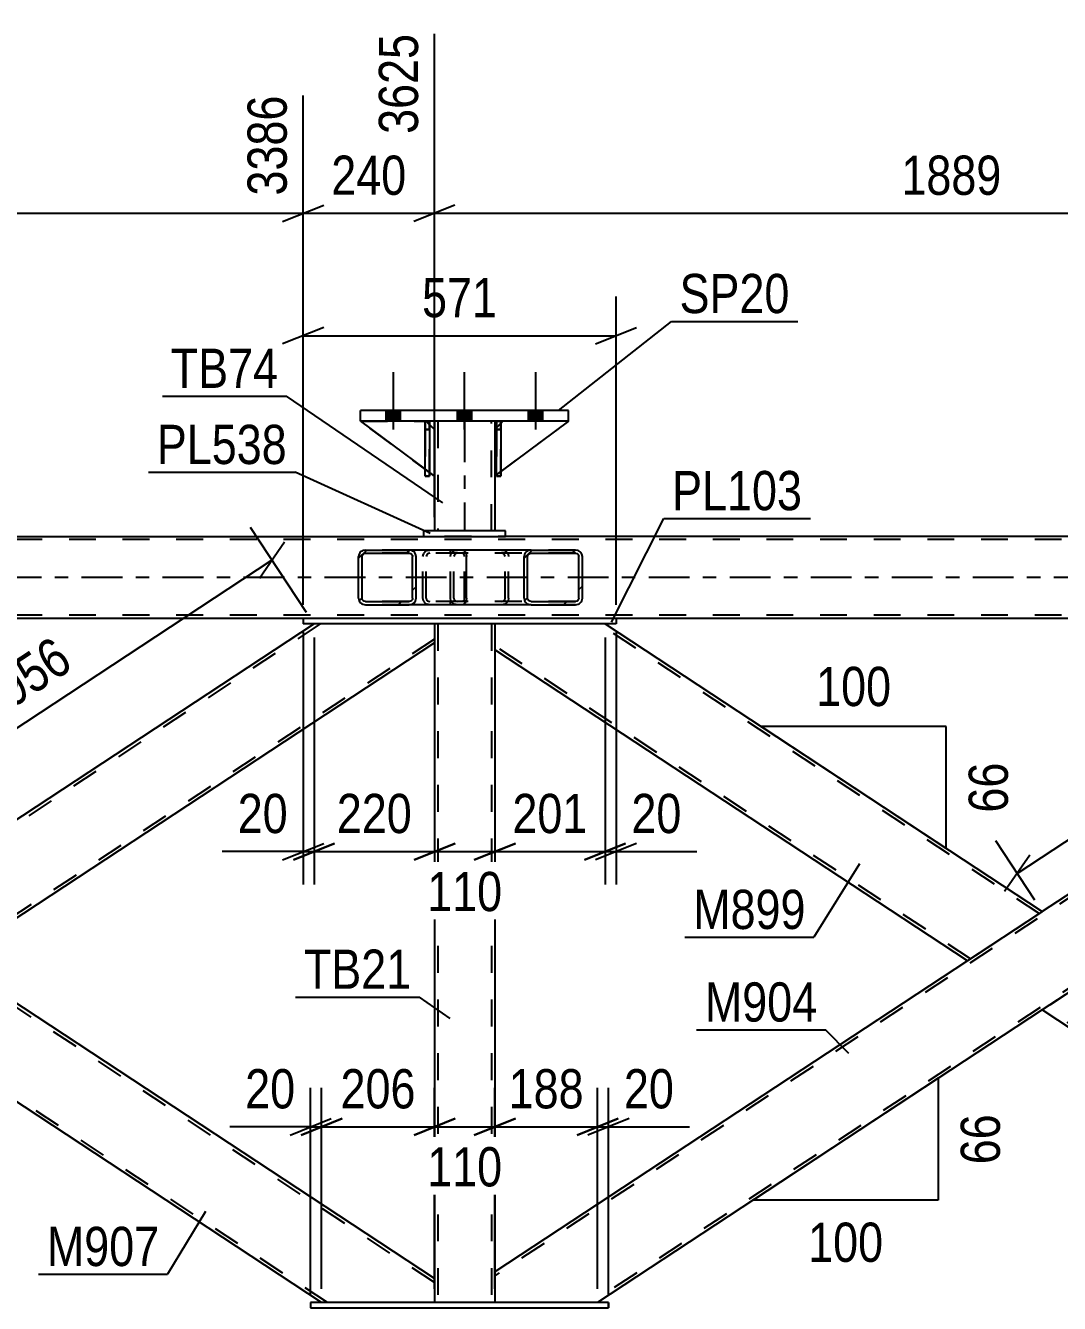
# Model space of a CAD drawing. Header units: millimetres. Extents: x -857 to 332, y -866 to -25.
# Drawn here: x -719.2 to -643.6, y -550.7 to -457.3 of the extents above; entities that cross this region are included whole.
import ezdxf

# ---------------------------------------------------------------- set-up
doc = ezdxf.new("R2010")
doc.units = ezdxf.units.MM
doc.linetypes.add('DXK_LINE_DOT2', pattern=[3.9198, 1.9599, -1.9599])
doc.linetypes.add('DXK_LINE_DOT3', pattern=[5.9187, 2.979, -0.9799, 0.9799, -0.9799])
doc.styles.add('Arial Narrow', font='ARIALN.TTF', dxfattribs={"height": 0.2})

# ---------------------------------------------------------------- blocks, each defined once
blk = doc.blocks.new('Part-570386455-8383 - 8305')
at = {"color": 2, "linetype": 'Continuous'}
for p, q in [((-639.431, -525.65), (-644.89, -529.241)), ((-602.323, -550.059), (-639.431, -525.65)), ((-612.405, -550.609), (-644.89, -529.241)), ((-602.356, -550.081), (-603.159, -550.609)), ((-602.323, -550.059), (-602.356, -550.081))]:
    blk.add_line(p, q, dxfattribs=at)
at = {"color": 7, "linetype": 'DXK_LINE_DOT2'}
for p, q in [((-602.541, -550.203), (-639.649, -525.794)), ((-644.672, -529.098), (-644.655, -529.087)), ((-611.968, -550.609), (-644.672, -529.098)), ((-603.159, -550.609), (-612.405, -550.609)), ((-602.76, -550.347), (-602.541, -550.203)), ((-602.323, -550.059), (-602.323, -550.059))]:
    blk.add_line(p, q, dxfattribs=at)
blk = doc.blocks.new('Part-570386455-8354 - 8305')
at = {"linetype": 'Continuous'}
h = blk.add_hatch(dxfattribs=at)
h.set_pattern_fill('', scale=0.7, style=0, pattern_type=0)
h.set_pattern_definition([(45, (-694.7964, -499.3542), (-1.57154, 1.57154), [])])
h.paths.add_polyline_path([(-694.835, -499.171), (-694.796, -499.354), (-694.687, -499.51), (-694.524, -499.614), (-694.331, -499.651), (-691.142, -499.651), (-690.949, -499.614), (-690.786, -499.51), (-690.677, -499.354), (-690.638, -499.171), (-690.638, -496.131), (-690.677, -495.947), (-690.786, -495.791), (-690.949, -495.687), (-691.142, -495.651), (-694.331, -495.651), (-694.524, -495.687), (-694.687, -495.791), (-694.796, -495.947), (-694.835, -496.131)])
h.paths.add_polyline_path([(-694.564, -496.039), (-694.509, -495.961), (-694.427, -495.909), (-694.331, -495.891), (-691.142, -495.891), (-691.046, -495.909), (-690.964, -495.961), (-690.909, -496.039), (-690.89, -496.131), (-690.89, -499.171), (-690.909, -499.262), (-690.964, -499.34), (-691.046, -499.392), (-691.142, -499.411), (-694.331, -499.411), (-694.427, -499.392), (-694.509, -499.34), (-694.564, -499.262), (-694.583, -499.171), (-694.583, -496.131)])
at = {"color": 2, "linetype": 'Continuous'}
for p, q in [((-694.796, -495.947), (-694.835, -496.131)), ((-694.835, -499.171), (-694.835, -496.131)), ((-694.583, -496.131), (-694.564, -496.039)), ((-694.583, -499.171), (-694.583, -496.131)), ((-694.564, -496.039), (-694.509, -495.961)), ((-694.331, -495.651), (-694.524, -495.687)), ((-694.509, -495.961), (-694.427, -495.909)), ((-694.427, -495.909), (-694.331, -495.891)), ((-694.331, -495.651), (-691.142, -495.651)), ((-694.331, -495.891), (-691.142, -495.891)), ((-687.232, -495.651), (-691.142, -495.651)), ((-690.949, -495.687), (-691.142, -495.651)), ((-691.142, -495.891), (-691.046, -495.909)), ((-691.046, -495.909), (-690.964, -495.961)), ((-690.964, -495.961), (-690.909, -496.039)), ((-690.909, -496.039), (-690.89, -496.131)), ((-690.89, -499.171), (-690.89, -496.131)), ((-690.638, -496.131), (-690.677, -495.947)), ((-690.638, -499.171), (-690.638, -496.131)), ((-687.232, -495.651), (-687.129, -495.687)), ((-687.129, -495.687), (-687.042, -495.791)), ((-687.042, -495.791), (-686.983, -495.947)), ((-686.983, -495.947), (-686.963, -496.131)), ((-686.963, -499.171), (-686.963, -496.131)), ((-694.835, -499.171), (-694.796, -499.354)), ((-694.564, -499.262), (-694.583, -499.171)), ((-694.509, -499.34), (-694.564, -499.262)), ((-690.909, -499.262), (-690.964, -499.34)), ((-690.89, -499.171), (-690.909, -499.262)), ((-690.677, -499.354), (-690.638, -499.171)), ((-686.963, -499.171), (-686.983, -499.354)), ((-694.524, -499.614), (-694.331, -499.651)), ((-694.427, -499.392), (-694.509, -499.34)), ((-694.331, -499.411), (-694.427, -499.392)), ((-694.331, -499.411), (-691.142, -499.411)), ((-694.331, -499.651), (-691.142, -499.651)), ((-691.046, -499.392), (-691.142, -499.411)), ((-691.142, -499.651), (-690.949, -499.614)), ((-687.232, -499.651), (-691.142, -499.651)), ((-690.964, -499.34), (-691.046, -499.392)), ((-687.129, -499.614), (-687.232, -499.651)), ((-687.042, -499.51), (-687.129, -499.614)), ((-686.983, -499.354), (-687.042, -499.51))]:
    blk.add_line(p, q, dxfattribs=at)
at = {"color": 7, "linetype": 'DXK_LINE_DOT2'}
for p, q in [((-691.142, -495.651), (-694.331, -495.651)), ((-687.232, -495.891), (-694.331, -495.891)), ((-690.143, -496.131), (-690.104, -495.947)), ((-690.143, -499.171), (-690.143, -496.131)), ((-689.872, -496.039), (-689.891, -496.131)), ((-689.891, -499.171), (-689.891, -496.131)), ((-689.817, -495.961), (-689.872, -496.039)), ((-689.832, -495.687), (-689.639, -495.651)), ((-689.735, -495.909), (-689.817, -495.961)), ((-689.639, -495.891), (-689.735, -495.909)), ((-688.13, -495.891), (-688.13, -495.651)), ((-687.18, -495.909), (-687.232, -495.891)), ((-687.137, -495.961), (-687.18, -495.909)), ((-687.108, -496.039), (-687.137, -495.961)), ((-687.097, -496.131), (-687.108, -496.039)), ((-687.097, -499.171), (-687.097, -496.131)), ((-690.104, -499.354), (-690.143, -499.171)), ((-689.891, -499.171), (-689.872, -499.262)), ((-689.872, -499.262), (-689.817, -499.34)), ((-687.137, -499.34), (-687.108, -499.262)), ((-687.108, -499.262), (-687.097, -499.171)), ((-687.232, -499.411), (-694.331, -499.411)), ((-691.142, -499.651), (-694.331, -499.651)), ((-689.639, -499.651), (-689.832, -499.614)), ((-689.817, -499.34), (-689.795, -499.354)), ((-689.795, -499.354), (-689.735, -499.392)), ((-689.735, -499.392), (-689.639, -499.411)), ((-688.13, -499.651), (-688.13, -499.411)), ((-687.232, -499.411), (-687.18, -499.392)), ((-687.18, -499.392), (-687.137, -499.34))]:
    blk.add_line(p, q, dxfattribs=at)
at = {"color": 2, "linetype": 'Continuous'}
for centre, start, end in [((-694.346, -496.146), 111.15131, 156.10485), ((-691.127, -496.146), 23.89515, 68.84869), ((-694.346, -499.155), 203.89515, 248.84869), ((-691.127, -499.155), 291.15131, 336.10485)]:
    blk.add_arc(centre, 0.492, start, end, dxfattribs=at)
at = {"color": 7, "linetype": 'DXK_LINE_DOT2'}
for centre, start, end in [((-689.654, -496.146), 111.15132, 156.10486), ((-689.654, -499.155), 203.89514, 248.84868)]:
    blk.add_arc(centre, 0.492, start, end, dxfattribs=at)
blk = doc.blocks.new('Part-570386455-8373 - 8305')
at = {"color": 7, "linetype": 'DXK_LINE_DOT2'}
for p, q in [((-684.882, -501.051), (-689.282, -501.051)), ((-689.282, -501.051), (-689.282, -502.441)), ((-689.042, -501.051), (-689.042, -550.609)), ((-685.122, -501.051), (-685.122, -550.609)), ((-684.882, -501.051), (-684.882, -502.936)), ((-684.882, -548.365), (-684.882, -550.609)), ((-689.282, -548.859), (-689.282, -550.609)), ((-684.882, -550.609), (-689.282, -550.609))]:
    blk.add_line(p, q, dxfattribs=at)
at = {"color": 2, "linetype": 'Continuous'}
for p, q in [((-689.282, -502.441), (-689.282, -548.859)), ((-684.882, -502.936), (-684.882, -548.365))]:
    blk.add_line(p, q, dxfattribs=at)
blk = doc.blocks.new('Part-570386455-8388 - 8305')
at = {"color": 7, "linetype": 'DXK_LINE_DOT2'}
for p, q in [((-612.514, -501.051), (-684.882, -548.652)), ((-602.47, -501.051), (-677.812, -550.609)), ((-644.89, -522.059), (-650.349, -525.65)), ((-639.431, -525.65), (-644.89, -529.241)), ((-684.882, -548.94), (-684.882, -550.609)), ((-677.376, -550.609), (-684.882, -550.609))]:
    blk.add_line(p, q, dxfattribs=at)
at = {"color": 2, "linetype": 'Continuous'}
for p, q in [((-612.951, -501.051), (-644.89, -522.059)), ((-650.349, -525.65), (-684.882, -548.365)), ((-644.89, -529.241), (-677.376, -550.609)), ((-684.882, -548.365), (-684.882, -550.609))]:
    blk.add_line(p, q, dxfattribs=at)
blk = doc.blocks.new('Bolt-570386455-8511 - 8305')
at = {"linetype": 'Continuous'}
for points in [[(-692.813, -486.25), (-691.773, -486.25), (-691.773, -485.45), (-692.813, -485.45)], [(-692.813, -486.25), (-691.773, -486.25), (-691.773, -485.45), (-692.813, -485.45)], [(-692.813, -486.25), (-691.773, -486.25), (-691.773, -485.45), (-692.813, -485.45)], [(-687.613, -486.25), (-686.573, -486.25), (-686.573, -485.45), (-687.613, -485.45)], [(-687.613, -486.25), (-686.573, -486.25), (-686.573, -485.45), (-687.613, -485.45)], [(-682.413, -486.25), (-681.373, -486.25), (-681.373, -485.45), (-682.413, -485.45)], [(-682.413, -486.25), (-681.373, -486.25), (-681.373, -485.45), (-682.413, -485.45)], [(-682.413, -486.25), (-681.373, -486.25), (-681.373, -485.45), (-682.413, -485.45)]]:
    blk.add_hatch(color=1, dxfattribs=at).paths.add_polyline_path(points)
at = {"color": 1, "linetype": 'Continuous'}
for p, q in [((-692.293, -486.85), (-692.293, -482.65)), ((-692.293, -486.85), (-692.293, -482.65)), ((-692.293, -486.85), (-692.293, -482.65)), ((-687.093, -486.85), (-687.093, -482.65)), ((-687.093, -486.85), (-687.093, -482.65)), ((-681.893, -486.85), (-681.893, -482.65)), ((-681.893, -486.85), (-681.893, -482.65)), ((-681.893, -486.85), (-681.893, -482.65)), ((-692.813, -486.25), (-692.813, -485.45)), ((-692.813, -486.25), (-692.813, -485.45)), ((-692.813, -486.25), (-692.813, -485.45)), ((-691.773, -486.25), (-691.773, -485.45)), ((-691.773, -486.25), (-691.773, -485.45)), ((-691.773, -486.25), (-691.773, -485.45)), ((-687.613, -486.25), (-687.613, -485.45)), ((-687.613, -486.25), (-687.613, -485.45)), ((-686.573, -486.25), (-686.573, -485.45)), ((-686.573, -486.25), (-686.573, -485.45)), ((-682.413, -486.25), (-682.413, -485.45)), ((-682.413, -486.25), (-682.413, -485.45)), ((-682.413, -486.25), (-682.413, -485.45)), ((-681.373, -486.25), (-681.373, -485.45)), ((-681.373, -486.25), (-681.373, -485.45)), ((-681.373, -486.25), (-681.373, -485.45))]:
    blk.add_line(p, q, dxfattribs=at)
blk = doc.blocks.new('Part-570386455-8541 - 8305')
at = {"color": 7, "linetype": 'DXK_LINE_DOT2'}
for p, q in [((-684.767, -486.85), (-684.767, -486.25)), ((-684.767, -486.25), (-684.767, -486.25)), ((-684.767, -486.25), (-684.767, -490.25)), ((-684.767, -486.25), (-684.447, -486.25)), ((-684.767, -490.25), (-684.767, -486.85)), ((-684.767, -486.85), (-684.447, -486.85)), ((-684.447, -486.25), (-684.447, -486.85)), ((-684.447, -490.25), (-684.447, -486.25)), ((-684.447, -486.85), (-684.447, -490.25)), ((-684.767, -490.25), (-684.447, -490.25))]:
    blk.add_line(p, q, dxfattribs=at)
blk = doc.blocks.new('Part-570386455-8543 - 8305')
at = {"color": 2, "linetype": 'Continuous'}
for p, q in [((-684.447, -486.25), (-684.767, -486.25)), ((-684.767, -490.25), (-684.767, -486.25)), ((-684.447, -486.25), (-684.447, -486.25)), ((-684.447, -486.25), (-684.447, -490.25)), ((-684.447, -490.25), (-684.767, -490.25))]:
    blk.add_line(p, q, dxfattribs=at)
at = {"color": 7, "linetype": 'DXK_LINE_DOT2'}
for p, q in [((-684.767, -486.25), (-684.767, -486.85)), ((-684.447, -486.85), (-684.767, -486.85)), ((-684.767, -486.85), (-684.767, -490.25)), ((-684.447, -486.85), (-684.447, -486.25)), ((-684.447, -490.25), (-684.447, -486.85))]:
    blk.add_line(p, q, dxfattribs=at)
blk = doc.blocks.new('Part-570386455-8852 - 8305')
at = {"color": 2, "linetype": 'Continuous'}
for p, q in [((-684.882, -501.051), (-684.882, -502.936)), ((-676.829, -501.051), (-644.89, -522.059)), ((-650.349, -525.65), (-684.882, -502.936)), ((-645.16, -522.237), (-650.349, -525.65)), ((-644.923, -522.081), (-645.16, -522.237)), ((-644.89, -522.059), (-644.923, -522.081))]:
    blk.add_line(p, q, dxfattribs=at)
at = {"color": 7, "linetype": 'DXK_LINE_DOT2'}
for p, q in [((-676.829, -501.051), (-684.882, -501.051)), ((-684.882, -501.051), (-684.882, -502.892)), ((-645.108, -522.203), (-677.266, -501.051)), ((-650.131, -525.507), (-684.882, -502.648)), ((-645.16, -522.237), (-645.018, -522.144)), ((-644.89, -522.059), (-644.89, -522.059))]:
    blk.add_line(p, q, dxfattribs=at)
blk = doc.blocks.new('Part-570386455-8622 - 8305')
at = {"color": 7, "linetype": 'DXK_LINE_DOT2'}
for p, q in [((-684.893, -486.85), (-684.293, -486.25)), ((-684.893, -486.85), (-684.893, -490.25)), ((-684.447, -486.404), (-684.767, -486.724)), ((-679.493, -486.25), (-684.293, -486.25)), ((-684.893, -490.25), (-684.447, -489.92))]:
    blk.add_line(p, q, dxfattribs=at)
at = {"color": 2, "linetype": 'Continuous'}
for p, q in [((-684.767, -486.724), (-684.893, -486.85)), ((-684.893, -486.85), (-684.893, -490.25)), ((-684.893, -486.85), (-684.893, -486.85)), ((-684.293, -486.25), (-684.447, -486.404)), ((-679.493, -486.25), (-684.447, -489.92)), ((-684.767, -490.157), (-684.893, -490.25))]:
    blk.add_line(p, q, dxfattribs=at)
blk = doc.blocks.new('Part-570386455-8623 - 8305')
at = {"color": 7, "linetype": 'DXK_LINE_DOT2'}
for p, q in [((-684.293, -486.25), (-684.893, -486.85)), ((-684.893, -490.25), (-679.493, -486.25)), ((-684.893, -486.85), (-684.293, -486.25)), ((-684.893, -486.85), (-684.893, -490.25)), ((-684.893, -486.85), (-684.893, -486.85)), ((-684.893, -486.85), (-684.893, -490.25)), ((-679.493, -486.25), (-684.293, -486.25))]:
    blk.add_line(p, q, dxfattribs=at)
blk = doc.blocks.new('Part-570386455-8624 - 8305')
at = {"color": 2, "linetype": 'Continuous'}
for p, q in [((-689.647, -486.25), (-689.967, -486.25)), ((-689.967, -490.25), (-689.967, -486.25)), ((-689.647, -486.25), (-689.647, -486.25)), ((-689.647, -486.25), (-689.647, -490.25)), ((-689.647, -490.25), (-689.967, -490.25))]:
    blk.add_line(p, q, dxfattribs=at)
at = {"color": 7, "linetype": 'DXK_LINE_DOT2'}
for p, q in [((-689.967, -486.25), (-689.967, -486.85)), ((-689.647, -486.85), (-689.967, -486.85)), ((-689.967, -486.85), (-689.967, -490.25)), ((-689.647, -486.85), (-689.647, -486.25)), ((-689.647, -490.25), (-689.647, -486.85))]:
    blk.add_line(p, q, dxfattribs=at)
blk = doc.blocks.new('Part-570386455-8650 - 8305')
at = {"color": 7, "linetype": 'DXK_LINE_DOT2'}
for p, q in [((-689.967, -486.85), (-689.967, -486.25)), ((-689.967, -486.25), (-689.967, -486.25)), ((-689.967, -486.25), (-689.967, -490.25)), ((-689.967, -486.25), (-689.647, -486.25)), ((-689.967, -490.25), (-689.967, -486.85)), ((-689.967, -486.85), (-689.647, -486.85)), ((-689.647, -486.25), (-689.647, -486.85)), ((-689.647, -490.25), (-689.647, -486.25)), ((-689.647, -486.85), (-689.647, -490.25)), ((-689.967, -490.25), (-689.647, -490.25))]:
    blk.add_line(p, q, dxfattribs=at)
blk = doc.blocks.new('Part-570386455-8865 - 8305')
at = {"color": 2, "linetype": 'Continuous'}
for p, q in [((-792.019, -494.651), (-690.093, -494.651)), ((-519.825, -494.651), (-684.093, -494.651)), ((-698.885, -500.651), (-761.163, -500.651)), ((-613.751, -500.651), (-676.029, -500.651))]:
    blk.add_line(p, q, dxfattribs=at)
at = {"color": 7, "linetype": 'DXK_LINE_DOT2'}
for p, q in [((-114.303, -494.891), (-792.019, -494.891)), ((-114.303, -494.651), (-690.093, -494.651)), ((-690.093, -494.651), (-684.093, -494.651)), ((-114.303, -500.411), (-792.019, -500.411)), ((-676.029, -500.651), (-698.885, -500.651))]:
    blk.add_line(p, q, dxfattribs=at)
at = {"color": 7, "linetype": 'DXK_LINE_DOT3'}
blk.add_line((-114.303, -497.651), (-792.019, -497.651), dxfattribs=at)
blk = doc.blocks.new('Part-570386455-8682 - 8305')
at = {"color": 2, "linetype": 'Continuous'}
for p, q in [((-690.093, -494.251), (-690.093, -494.651)), ((-684.093, -494.251), (-690.093, -494.251)), ((-684.093, -494.651), (-684.093, -494.251)), ((-690.093, -494.651), (-684.093, -494.651))]:
    blk.add_line(p, q, dxfattribs=at)
blk = doc.blocks.new('Part-570386455-8687 - 8305')
at = {"color": 2, "linetype": 'Continuous'}
for p, q in [((-689.293, -486.25), (-689.293, -486.85)), ((-684.893, -486.25), (-684.893, -486.85)), ((-689.293, -490.25), (-689.293, -494.251)), ((-684.893, -490.25), (-684.893, -494.251))]:
    blk.add_line(p, q, dxfattribs=at)
at = {"color": 7, "linetype": 'DXK_LINE_DOT2'}
for p, q in [((-684.893, -486.25), (-689.293, -486.25)), ((-689.293, -486.85), (-689.293, -490.25)), ((-689.053, -486.25), (-689.053, -494.251)), ((-685.133, -494.251), (-685.133, -486.25)), ((-684.893, -486.85), (-684.893, -490.25)), ((-684.893, -494.251), (-689.293, -494.251))]:
    blk.add_line(p, q, dxfattribs=at)
at = {"color": 7, "linetype": 'DXK_LINE_DOT3'}
blk.add_line((-687.093, -486.25), (-687.093, -494.251), dxfattribs=at)
blk = doc.blocks.new('Part-570386455-8697 - 8305')
at = {"color": 2, "linetype": 'Continuous'}
for p, q in [((-694.693, -486.25), (-694.693, -485.45)), ((-679.493, -485.45), (-694.693, -485.45)), ((-679.493, -486.25), (-679.493, -485.45)), ((-679.493, -486.25), (-694.693, -486.25))]:
    blk.add_line(p, q, dxfattribs=at)
at = {"color": 7, "linetype": 'DXK_LINE_DOT2'}
for p, q in [((-694.693, -486.25), (-694.693, -485.45)), ((-679.493, -486.25), (-679.493, -485.45))]:
    blk.add_line(p, q, dxfattribs=at)
blk = doc.blocks.new('Part-570386455-8698 - 8305')
at = {"color": 2, "linetype": 'Continuous'}
for p, q in [((-694.693, -486.25), (-689.967, -489.751)), ((-689.647, -486.497), (-689.293, -486.85)), ((-689.293, -486.85), (-689.293, -490.25)), ((-689.647, -489.988), (-689.293, -490.25))]:
    blk.add_line(p, q, dxfattribs=at)
at = {"color": 7, "linetype": 'DXK_LINE_DOT2'}
for p, q in [((-689.893, -486.25), (-694.693, -486.25)), ((-689.647, -486.497), (-689.893, -486.25)), ((-689.967, -489.751), (-689.647, -489.988))]:
    blk.add_line(p, q, dxfattribs=at)
blk = doc.blocks.new('Part-570386455-8699 - 8305')
at = {"color": 7, "linetype": 'DXK_LINE_DOT2'}
for p, q in [((-689.293, -490.25), (-694.693, -486.25)), ((-694.693, -486.25), (-689.893, -486.25)), ((-689.893, -486.25), (-689.293, -486.85)), ((-689.293, -486.85), (-689.293, -490.25))]:
    blk.add_line(p, q, dxfattribs=at)
blk = doc.blocks.new('Part-570386455-8732 - 8305')
at = {"color": 2, "linetype": 'Continuous'}
for p, q in [((-698.339, -550.609), (-698.339, -551.009)), ((-676.576, -550.609), (-698.339, -550.609)), ((-676.576, -550.609), (-676.576, -551.009)), ((-676.576, -550.609), (-676.576, -550.609)), ((-698.339, -551.009), (-676.576, -551.009)), ((-676.576, -551.009), (-676.576, -551.009))]:
    blk.add_line(p, q, dxfattribs=at)
at = {"color": 7, "linetype": 'DXK_LINE_DOT2'}
for p, q in [((-698.339, -550.609), (-698.339, -551.009)), ((-676.576, -551.009), (-676.576, -550.609)), ((-676.576, -550.609), (-676.576, -550.609)), ((-676.576, -551.009), (-676.576, -551.009))]:
    blk.add_line(p, q, dxfattribs=at)
blk = doc.blocks.new('Part-570386455-8801 - 8305')
at = {"color": 2, "linetype": 'Continuous'}
for p, q in [((-676.029, -500.651), (-698.885, -500.651)), ((-698.885, -500.651), (-698.885, -501.051)), ((-676.029, -501.051), (-698.885, -501.051)), ((-676.029, -500.651), (-676.029, -501.051))]:
    blk.add_line(p, q, dxfattribs=at)
blk = doc.blocks.new('Part-570386455-8902 - 8305')
at = {"color": 7, "linetype": 'DXK_LINE_DOT2'}
for p, q in [((-697.648, -501.051), (-772.991, -550.609)), ((-689.282, -501.051), (-698.085, -501.051)), ((-689.282, -501.051), (-689.282, -501.867)), ((-689.282, -502.087), (-689.282, -502.441)), ((-689.282, -502.087), (-689.282, -502.154)), ((-689.282, -502.154), (-762.947, -550.609))]:
    blk.add_line(p, q, dxfattribs=at)
at = {"color": 2, "linetype": 'Continuous'}
for p, q in [((-698.085, -501.051), (-730.024, -522.059)), ((-689.282, -501.051), (-689.282, -501.867)), ((-689.282, -501.867), (-689.282, -502.441)), ((-689.282, -502.441), (-724.565, -525.65))]:
    blk.add_line(p, q, dxfattribs=at)
blk = doc.blocks.new('Part-570386455-8914 - 8305')
at = {"linetype": 'Continuous'}
h = blk.add_hatch(dxfattribs=at)
h.set_pattern_fill('', scale=0.7, style=0, pattern_type=0)
h.set_pattern_definition([(45, (-682.7053, -499.3542), (-1.57154, 1.57154), [])])
h.paths.add_polyline_path([(-682.744, -499.171), (-682.705, -499.354), (-682.595, -499.51), (-682.429, -499.614), (-682.233, -499.651), (-678.998, -499.651), (-678.803, -499.614), (-678.637, -499.51), (-678.526, -499.354), (-678.487, -499.171), (-678.487, -496.131), (-678.526, -495.947), (-678.637, -495.791), (-678.803, -495.687), (-678.998, -495.651), (-682.233, -495.651), (-682.429, -495.687), (-682.595, -495.791), (-682.705, -495.947), (-682.744, -496.131)])
h.paths.add_polyline_path([(-682.469, -496.039), (-682.414, -495.961), (-682.331, -495.909), (-682.233, -495.891), (-678.998, -495.891), (-678.901, -495.909), (-678.818, -495.961), (-678.762, -496.039), (-678.743, -496.131), (-678.743, -499.171), (-678.762, -499.262), (-678.818, -499.34), (-678.901, -499.392), (-678.998, -499.411), (-682.233, -499.411), (-682.331, -499.392), (-682.414, -499.34), (-682.469, -499.262), (-682.489, -499.171), (-682.489, -496.131)])
at = {"color": 7, "linetype": 'DXK_LINE_DOT2'}
for p, q in [((-688.13, -496.131), (-688.091, -495.947)), ((-688.13, -499.171), (-688.13, -496.131)), ((-687.855, -496.039), (-687.874, -496.131)), ((-687.874, -499.171), (-687.874, -496.131)), ((-687.799, -495.961), (-687.855, -496.039)), ((-687.814, -495.687), (-687.619, -495.651)), ((-687.717, -495.909), (-687.799, -495.961)), ((-687.619, -495.891), (-687.717, -495.909)), ((-687.232, -495.651), (-687.619, -495.651)), ((-678.998, -495.891), (-687.619, -495.891)), ((-684.384, -495.651), (-684.188, -495.687)), ((-684.286, -495.909), (-684.384, -495.891)), ((-684.203, -495.961), (-684.286, -495.909)), ((-684.148, -496.039), (-684.203, -495.961)), ((-684.128, -496.131), (-684.148, -496.039)), ((-684.128, -499.171), (-684.128, -496.131)), ((-683.912, -495.947), (-683.873, -496.131)), ((-683.873, -499.171), (-683.873, -496.131)), ((-678.998, -495.651), (-682.233, -495.651)), ((-688.091, -499.354), (-688.13, -499.171)), ((-687.874, -499.171), (-687.855, -499.262)), ((-687.855, -499.262), (-687.799, -499.34)), ((-684.203, -499.34), (-684.148, -499.262)), ((-684.148, -499.262), (-684.128, -499.171)), ((-683.873, -499.171), (-683.912, -499.354)), ((-687.619, -499.651), (-687.814, -499.614)), ((-687.799, -499.34), (-687.717, -499.392)), ((-687.717, -499.392), (-687.619, -499.411)), ((-678.998, -499.411), (-687.619, -499.411)), ((-687.232, -499.651), (-687.619, -499.651)), ((-684.384, -499.411), (-684.286, -499.392)), ((-684.188, -499.614), (-684.384, -499.651)), ((-684.286, -499.392), (-684.203, -499.34)), ((-678.998, -499.651), (-682.233, -499.651))]:
    blk.add_line(p, q, dxfattribs=at)
at = {"color": 2, "linetype": 'Continuous'}
for p, q in [((-682.233, -495.651), (-687.232, -495.651)), ((-682.705, -495.947), (-682.744, -496.131)), ((-682.744, -499.171), (-682.744, -496.131)), ((-682.489, -496.131), (-682.469, -496.039)), ((-682.489, -499.171), (-682.489, -496.131)), ((-682.469, -496.039), (-682.414, -495.961)), ((-682.233, -495.651), (-682.429, -495.687)), ((-682.414, -495.961), (-682.331, -495.909)), ((-682.331, -495.909), (-682.233, -495.891)), ((-682.233, -495.651), (-678.998, -495.651)), ((-682.233, -495.891), (-678.998, -495.891)), ((-678.803, -495.687), (-678.998, -495.651)), ((-678.998, -495.891), (-678.901, -495.909)), ((-678.901, -495.909), (-678.818, -495.961)), ((-678.818, -495.961), (-678.762, -496.039)), ((-678.762, -496.039), (-678.743, -496.131)), ((-678.743, -499.171), (-678.743, -496.131)), ((-678.487, -496.131), (-678.526, -495.947)), ((-678.487, -499.171), (-678.487, -496.131)), ((-682.744, -499.171), (-682.705, -499.354)), ((-682.469, -499.262), (-682.489, -499.171)), ((-682.414, -499.34), (-682.469, -499.262)), ((-678.762, -499.262), (-678.818, -499.34)), ((-678.743, -499.171), (-678.762, -499.262)), ((-678.526, -499.354), (-678.487, -499.171)), ((-682.233, -499.651), (-687.232, -499.651)), ((-682.429, -499.614), (-682.233, -499.651)), ((-682.331, -499.392), (-682.414, -499.34)), ((-682.233, -499.411), (-682.331, -499.392)), ((-682.233, -499.411), (-678.998, -499.411)), ((-682.233, -499.651), (-678.998, -499.651)), ((-678.901, -499.392), (-678.998, -499.411)), ((-678.998, -499.651), (-678.803, -499.614)), ((-678.818, -499.34), (-678.901, -499.392))]:
    blk.add_line(p, q, dxfattribs=at)
at = {"color": 7, "linetype": 'DXK_LINE_DOT2'}
for centre, start, end in [((-687.638, -496.151), 110.75832, 155.68004), ((-684.364, -496.151), 24.31996, 69.24168), ((-687.638, -499.15), 204.31996, 249.24168), ((-684.364, -499.15), 290.75832, 335.68004)]:
    blk.add_arc(centre, 0.496, start, end, dxfattribs=at)
at = {"color": 2, "linetype": 'Continuous'}
for centre, start, end in [((-682.253, -496.151), 110.75832, 155.68005), ((-678.979, -496.151), 24.31995, 69.24168), ((-682.253, -499.15), 204.31995, 249.24168), ((-678.979, -499.15), 290.75832, 335.68005)]:
    blk.add_arc(centre, 0.496, start, end, dxfattribs=at)
blk = doc.blocks.new('Part-570386455-8941 - 8305')
at = {"color": 2, "linetype": 'Continuous'}
for p, q in [((-724.565, -525.65), (-730.024, -529.241)), ((-689.282, -548.859), (-724.565, -525.65)), ((-697.539, -550.609), (-730.024, -529.241)), ((-689.282, -549.434), (-689.282, -548.859)), ((-689.282, -549.434), (-689.282, -550.609))]:
    blk.add_line(p, q, dxfattribs=at)
at = {"color": 7, "linetype": 'DXK_LINE_DOT2'}
for p, q in [((-689.282, -549.147), (-724.784, -525.794)), ((-729.806, -529.098), (-729.789, -529.087)), ((-697.102, -550.609), (-729.806, -529.098)), ((-689.282, -549.324), (-689.282, -549.434)), ((-689.282, -550.609), (-697.539, -550.609))]:
    blk.add_line(p, q, dxfattribs=at)
blk = doc.blocks.new('AngleDimension-570386455-39485 - 8305')
at = {"color": 7, "linetype": 'Continuous'}
for p, q in [((-664.963, -508.856), (-665.433, -508.547)), ((-651.899, -508.547), (-665.433, -508.547)), ((-651.899, -517.449), (-665.433, -508.547)), ((-651.899, -517.449), (-651.899, -508.547))]:
    blk.add_line(p, q, dxfattribs=at)
at = {"color": 0}
for points in [[(-655.324, -507.647), (-655.324, -503.447), (-662.008, -503.447), (-662.008, -507.647)], [(-646.799, -510.57), (-650.999, -510.57), (-650.999, -515.426), (-646.799, -515.426)]]:
    blk.add_wipeout(points, dxfattribs=at)
at = {"color": 3, "style": 'Arial Narrow'}
blk.add_text('100', height=2.8633, dxfattribs=at).set_placement((-661.408, -507.047))
blk.add_text('66', height=2.8633, rotation=90.00021, dxfattribs=at).set_placement((-647.399, -514.826))
blk = doc.blocks.new('AngleDimension-570386455-39483 - 8305')
at = {"color": 7, "linetype": 'Continuous'}
for p, q in [((-652.482, -534.235), (-666.016, -543.138)), ((-652.482, -534.235), (-652.482, -543.138)), ((-663.018, -541.165), (-666.016, -543.138)), ((-652.482, -543.138), (-666.016, -543.138))]:
    blk.add_line(p, q, dxfattribs=at)
at = {"color": 0}
for points in [[(-647.382, -536.258), (-651.582, -536.258), (-651.582, -541.114), (-647.382, -541.114)], [(-655.907, -548.238), (-655.907, -544.038), (-662.591, -544.038), (-662.591, -548.238)]]:
    blk.add_wipeout(points, dxfattribs=at)
at = {"color": 3, "style": 'Arial Narrow'}
blk.add_text('66', height=2.8633, rotation=90.00021, dxfattribs=at).set_placement((-647.982, -540.514))
blk.add_text('100', height=2.8633, dxfattribs=at).set_placement((-661.991, -547.638))
blk = doc.blocks.new('StraightDimension-570386455-39154 - 8305')
at = {"color": 7, "linetype": 'Continuous'}
for p, q in [((-684.882, -549.609), (-684.882, -534.928)), ((-677.376, -549.609), (-677.376, -534.928)), ((-686.382, -538.378), (-683.382, -537.178)), ((-675.876, -537.178), (-678.876, -538.378)), ((-684.882, -537.778), (-677.376, -537.778))]:
    blk.add_line(p, q, dxfattribs=at)
at = {"color": 0}
blk.add_wipeout([(-677.786, -537.028), (-677.786, -532.828), (-684.471, -532.828), (-684.471, -537.028)], dxfattribs=at)
at = {"color": 3, "style": 'Arial Narrow'}
blk.add_text('188', height=2.8633, dxfattribs=at).set_placement((-683.871, -536.428))
blk = doc.blocks.new('StraightDimension-570386455-39326 - 8305')
at = {"color": 7, "linetype": 'Continuous'}
for p, q in [((-698.885, -501.651), (-698.885, -520.074)), ((-698.085, -502.051), (-698.085, -520.074)), ((-698.885, -517.674), (-704.791, -517.674)), ((-698.885, -517.674), (-704.791, -517.674)), ((-700.385, -518.274), (-697.385, -517.074)), ((-696.585, -517.074), (-699.585, -518.274)), ((-698.885, -517.674), (-698.085, -517.674))]:
    blk.add_line(p, q, dxfattribs=at)
at = {"color": 0}
blk.add_wipeout([(-699.41, -516.924), (-699.41, -512.724), (-704.266, -512.724), (-704.266, -516.924)], dxfattribs=at)
at = {"color": 3, "style": 'Arial Narrow'}
blk.add_text('20', height=2.8633, dxfattribs=at).set_placement((-703.666, -516.324))
blk = doc.blocks.new('StraightDimension-570386455-39322 - 8305')
at = {"color": 7, "linetype": 'Continuous'}
for p, q in [((-676.829, -502.051), (-676.829, -520.074)), ((-676.029, -501.651), (-676.029, -520.074)), ((-678.329, -518.274), (-675.329, -517.074)), ((-674.529, -517.074), (-677.529, -518.274)), ((-676.829, -517.674), (-676.029, -517.674)), ((-676.029, -517.674), (-670.123, -517.674)), ((-676.029, -517.674), (-670.123, -517.674))]:
    blk.add_line(p, q, dxfattribs=at)
at = {"color": 0}
blk.add_wipeout([(-670.648, -516.924), (-670.648, -512.724), (-675.504, -512.724), (-675.504, -516.924)], dxfattribs=at)
at = {"color": 3, "style": 'Arial Narrow'}
blk.add_text('20', height=2.8633, dxfattribs=at).set_placement((-674.904, -516.324))
blk = doc.blocks.new('StraightDimension-570386455-39156 - 8305')
at = {"color": 7, "linetype": 'Continuous'}
for p, q in [((-697.539, -549.609), (-697.539, -534.928)), ((-689.282, -549.609), (-689.282, -534.928)), ((-699.039, -538.378), (-696.039, -537.178)), ((-687.782, -537.178), (-690.782, -538.378)), ((-697.539, -537.778), (-689.282, -537.778))]:
    blk.add_line(p, q, dxfattribs=at)
at = {"color": 0}
blk.add_wipeout([(-690.068, -537.028), (-690.068, -532.828), (-696.752, -532.828), (-696.752, -537.028)], dxfattribs=at)
at = {"color": 3, "style": 'Arial Narrow'}
blk.add_text('206', height=2.8633, dxfattribs=at).set_placement((-696.152, -536.428))
blk = doc.blocks.new('StraightDimension-570386455-20637 - 8305')
at = {"color": 7, "linetype": 'Continuous'}
for p, q in [((-689.293, -493.251), (-689.293, -457.947)), ((-687.793, -470.459), (-690.793, -471.659)), ((-689.293, -471.059), (-613.751, -471.059))]:
    blk.add_line(p, q, dxfattribs=at)
at = {"color": 0}
blk.add_wipeout([(-647.266, -470.309), (-647.266, -466.109), (-655.778, -466.109), (-655.778, -470.309)], dxfattribs=at)
at = {"color": 3, "style": 'Arial Narrow'}
blk.add_text('1889', height=2.8633, dxfattribs=at).set_placement((-655.178, -469.709))
blk = doc.blocks.new('StraightDimension-570386455-39325 - 8305')
at = {"color": 7, "linetype": 'Continuous'}
for p, q in [((-698.085, -502.051), (-698.085, -520.074)), ((-689.282, -502.051), (-689.282, -520.074)), ((-699.585, -518.274), (-696.585, -517.074)), ((-698.085, -517.674), (-689.282, -517.674)), ((-687.782, -517.074), (-690.782, -518.274))]:
    blk.add_line(p, q, dxfattribs=at)
at = {"color": 0}
blk.add_wipeout([(-690.341, -516.924), (-690.341, -512.724), (-697.025, -512.724), (-697.025, -516.924)], dxfattribs=at)
at = {"color": 3, "style": 'Arial Narrow'}
blk.add_text('220', height=2.8633, dxfattribs=at).set_placement((-696.425, -516.324))
blk = doc.blocks.new('StraightDimension-570386455-39157 - 8305')
at = {"color": 7, "linetype": 'Continuous'}
for p, q in [((-698.339, -550.009), (-698.339, -534.928)), ((-697.539, -549.609), (-697.539, -534.928)), ((-699.839, -538.378), (-696.839, -537.178)), ((-696.039, -537.178), (-699.039, -538.378)), ((-698.339, -537.778), (-704.245, -537.778)), ((-698.339, -537.778), (-704.245, -537.778)), ((-698.339, -537.778), (-697.539, -537.778))]:
    blk.add_line(p, q, dxfattribs=at)
at = {"color": 0}
blk.add_wipeout([(-698.864, -537.028), (-698.864, -532.828), (-703.72, -532.828), (-703.72, -537.028)], dxfattribs=at)
at = {"color": 3, "style": 'Arial Narrow'}
blk.add_text('20', height=2.8633, dxfattribs=at).set_placement((-703.12, -536.428))
blk = doc.blocks.new('StraightDimension-570386455-9562 - 8305')
at = {"color": 7, "linetype": 'Continuous'}
for p, q in [((-698.885, -499.651), (-698.885, -477.146)), ((-676.029, -499.651), (-676.029, -477.146)), ((-697.385, -479.396), (-700.385, -480.596)), ((-677.529, -480.596), (-674.529, -479.396)), ((-698.885, -479.996), (-676.029, -479.996))]:
    blk.add_line(p, q, dxfattribs=at)
at = {"color": 0}
blk.add_wipeout([(-684.115, -479.246), (-684.115, -475.046), (-690.799, -475.046), (-690.799, -479.246)], dxfattribs=at)
at = {"color": 3, "style": 'Arial Narrow'}
blk.add_text('571', height=2.8633, dxfattribs=at).set_placement((-690.199, -478.646))
blk = doc.blocks.new('StraightDimension-570386455-20638 - 8305')
at = {"color": 7, "linetype": 'Continuous'}
for p, q in [((-689.293, -493.251), (-689.293, -457.947)), ((-698.885, -499.651), (-698.885, -462.447)), ((-700.385, -471.659), (-697.385, -470.459)), ((-698.885, -471.059), (-689.293, -471.059)), ((-687.793, -470.459), (-690.793, -471.659))]:
    blk.add_line(p, q, dxfattribs=at)
at = {"color": 0}
blk.add_wipeout([(-690.747, -470.309), (-690.747, -466.109), (-697.431, -466.109), (-697.431, -470.309)], dxfattribs=at)
at = {"color": 3, "style": 'Arial Narrow'}
blk.add_text('240', height=2.8633, dxfattribs=at).set_placement((-696.831, -469.709))
at = {"color": 0, "linetype": 'Continuous'}
blk.add_wipeout([(-689.893, -457.347), (-694.093, -457.347), (-694.093, -465.859), (-689.893, -465.859)], dxfattribs=at)
at = {"color": 3, "linetype": 'Continuous', "style": 'Arial Narrow'}
blk.add_text('3625', height=2.8633, rotation=90.00021, dxfattribs=at).set_placement((-690.493, -465.259))
blk = doc.blocks.new('StraightDimension-570386455-39153 - 8305')
at = {"color": 7, "linetype": 'Continuous'}
for p, q in [((-677.376, -549.609), (-677.376, -534.928)), ((-676.576, -550.009), (-676.576, -534.928)), ((-678.876, -538.378), (-675.876, -537.178)), ((-675.076, -537.178), (-678.076, -538.378)), ((-677.376, -537.778), (-676.576, -537.778)), ((-676.576, -537.778), (-670.669, -537.778)), ((-676.576, -537.778), (-670.669, -537.778))]:
    blk.add_line(p, q, dxfattribs=at)
at = {"color": 0}
blk.add_wipeout([(-671.194, -537.028), (-671.194, -532.828), (-676.051, -532.828), (-676.051, -537.028)], dxfattribs=at)
at = {"color": 3, "style": 'Arial Narrow'}
blk.add_text('20', height=2.8633, dxfattribs=at).set_placement((-675.451, -536.428))
blk = doc.blocks.new('StraightDimension-570386455-20639 - 8305')
at = {"color": 7, "linetype": 'Continuous'}
for p, q in [((-698.885, -499.651), (-698.885, -462.447)), ((-784.019, -471.059), (-698.885, -471.059)), ((-700.385, -471.659), (-697.385, -470.459))]:
    blk.add_line(p, q, dxfattribs=at)
at = {"color": 0, "linetype": 'Continuous'}
blk.add_wipeout([(-699.485, -461.847), (-703.685, -461.847), (-703.685, -470.359), (-699.485, -470.359)], dxfattribs=at)
at = {"color": 3, "linetype": 'Continuous', "style": 'Arial Narrow'}
blk.add_text('3386', height=2.8633, rotation=90.00021, dxfattribs=at).set_placement((-700.085, -469.759))
blk = doc.blocks.new('StraightDimension-570386455-39155 - 8305')
at = {"color": 7, "linetype": 'Continuous'}
for p, q in [((-689.282, -549.609), (-689.282, -535.378)), ((-684.882, -549.609), (-684.882, -535.378)), ((-690.782, -538.378), (-687.782, -537.178)), ((-683.382, -537.178), (-686.382, -538.378)), ((-689.282, -537.778), (-684.882, -537.778))]:
    blk.add_line(p, q, dxfattribs=at)
at = {"color": 0}
blk.add_wipeout([(-683.739, -542.728), (-683.739, -538.528), (-690.424, -538.528), (-690.424, -542.728)], dxfattribs=at)
at = {"color": 3, "style": 'Arial Narrow'}
blk.add_text('110', height=2.8633, dxfattribs=at).set_placement((-689.824, -542.128))
blk = doc.blocks.new('StraightDimension-570386455-39323 - 8305')
at = {"color": 7, "linetype": 'Continuous'}
for p, q in [((-684.882, -502.051), (-684.882, -520.074)), ((-676.829, -502.051), (-676.829, -520.074)), ((-686.382, -518.274), (-683.382, -517.074)), ((-684.882, -517.674), (-676.829, -517.674)), ((-675.329, -517.074), (-678.329, -518.274))]:
    blk.add_line(p, q, dxfattribs=at)
at = {"color": 0}
blk.add_wipeout([(-677.513, -516.924), (-677.513, -512.724), (-684.198, -512.724), (-684.198, -516.924)], dxfattribs=at)
at = {"color": 3, "style": 'Arial Narrow'}
blk.add_text('201', height=2.8633, dxfattribs=at).set_placement((-683.598, -516.324))
blk = doc.blocks.new('StraightDimension-570386455-39324 - 8305')
at = {"color": 7, "linetype": 'Continuous'}
for p, q in [((-689.282, -502.051), (-689.282, -520.524)), ((-684.882, -502.051), (-684.882, -520.524)), ((-690.782, -518.274), (-687.782, -517.074)), ((-689.282, -517.674), (-684.882, -517.674)), ((-683.382, -517.074), (-686.382, -518.274))]:
    blk.add_line(p, q, dxfattribs=at)
at = {"color": 0}
blk.add_wipeout([(-683.739, -522.624), (-683.739, -518.424), (-690.424, -518.424), (-690.424, -522.624)], dxfattribs=at)
at = {"color": 3, "style": 'Arial Narrow'}
blk.add_text('110', height=2.8633, dxfattribs=at).set_placement((-689.824, -522.024))
blk = doc.blocks.new('StraightDimension-570386455-39708 - 8305')
at = {"color": 7, "linetype": 'Continuous'}
for p, q in [((-698.635, -500.215), (-702.727, -493.994)), ((-702.084, -497.701), (-700.237, -495.05)), ((-733.1, -517.384), (-701.16, -496.375)), ((-730.574, -521.224), (-734.666, -515.003)), ((-732.176, -516.059), (-734.023, -518.71))]:
    blk.add_line(p, q, dxfattribs=at)
at = {"color": 0}
blk.add_wipeout([(-714.75, -504.416), (-717.058, -500.907), (-722.643, -504.581), (-720.335, -508.09)], dxfattribs=at)
at = {"color": 3, "style": 'Arial Narrow'}
blk.add_text('956', height=2.8633, rotation=33.33468, dxfattribs=at).set_placement((-720.163, -507.259))
blk = doc.blocks.new('StraightDimension-570386455-39883 - 8305')
at = {"color": 7, "linetype": 'Continuous'}
for p, q in [((-613.5, -500.215), (-616.351, -495.882)), ((-615.708, -499.589), (-613.861, -496.937)), ((-646.724, -519.272), (-614.784, -498.263)), ((-645.44, -521.224), (-648.29, -516.891)), ((-645.8, -517.946), (-647.647, -520.598))]:
    blk.add_line(p, q, dxfattribs=at)
at = {"color": 0}
blk.add_wipeout([(-628.374, -506.304), (-630.682, -502.795), (-636.266, -506.469), (-633.958, -509.978)], dxfattribs=at)
at = {"color": 3, "style": 'Arial Narrow'}
blk.add_text('956', height=2.8633, rotation=33.33468, dxfattribs=at).set_placement((-633.787, -509.147))
blk = doc.blocks.new('Mark-570386455-8369 - 8305')
at = {"color": 30, "linetype": 'Continuous'}
for p in [(-699.433, -528.296), (-688.135, -529.873)]:
    blk.add_line(p, (-690.378, -528.296), dxfattribs=at)
at = {"color": 0}
blk.add_wipeout([(-690.978, -527.696), (-690.978, -524.696), (-698.833, -524.696), (-698.833, -527.696)], dxfattribs=at)
blk.add_wipeout([(-690.978, -527.696), (-690.978, -524.696), (-698.833, -524.696), (-698.833, -527.696)], dxfattribs=at)
at = {"color": 3, "style": 'Arial Narrow'}
blk.add_text('TB21', height=2.8633, dxfattribs=at).set_placement((-698.833, -527.696))
blk = doc.blocks.new('Mark-570386455-8384 - 8305')
at = {"color": 30, "linetype": 'Continuous'}
for p in [(-670.139, -530.692), (-659.024, -532.412)]:
    blk.add_line(p, (-660.715, -530.692), dxfattribs=at)
at = {"color": 0}
blk.add_wipeout([(-661.315, -530.092), (-661.315, -527.092), (-669.539, -527.092), (-669.539, -530.092)], dxfattribs=at)
blk.add_wipeout([(-661.315, -530.092), (-661.315, -527.092), (-669.539, -527.092), (-669.539, -530.092)], dxfattribs=at)
at = {"color": 3, "style": 'Arial Narrow'}
blk.add_text('M904', height=2.8633, dxfattribs=at).set_placement((-669.539, -530.092))
blk = doc.blocks.new('Mark-570386455-8797 - 8305')
at = {"color": 30, "linetype": 'Continuous'}
for p, q in [((-676.363, -500.916), (-672.529, -493.342)), ((-672.529, -493.342), (-661.825, -493.342))]:
    blk.add_line(p, q, dxfattribs=at)
at = {"color": 0}
blk.add_wipeout([(-662.425, -492.742), (-662.425, -489.742), (-671.929, -489.742), (-671.929, -492.742)], dxfattribs=at)
blk.add_wipeout([(-662.425, -492.742), (-662.425, -489.742), (-671.929, -489.742), (-671.929, -492.742)], dxfattribs=at)
at = {"color": 3, "style": 'Arial Narrow'}
blk.add_text('PL103', height=2.8633, dxfattribs=at).set_placement((-671.929, -492.742))
blk = doc.blocks.new('Mark-570386455-8678 - 8305')
at = {"color": 30, "linetype": 'Continuous'}
for p in [(-710.175, -489.97), (-689.614, -494.438)]:
    blk.add_line(p, (-699.471, -489.97), dxfattribs=at)
at = {"color": 0}
blk.add_wipeout([(-700.071, -489.37), (-700.071, -486.37), (-709.575, -486.37), (-709.575, -489.37)], dxfattribs=at)
blk.add_wipeout([(-700.071, -489.37), (-700.071, -486.37), (-709.575, -486.37), (-709.575, -489.37)], dxfattribs=at)
at = {"color": 3, "style": 'Arial Narrow'}
blk.add_text('PL538', height=2.8633, dxfattribs=at).set_placement((-709.575, -489.37))
blk = doc.blocks.new('Mark-570386455-8683 - 8305')
at = {"color": 30, "linetype": 'Continuous'}
for p in [(-709.158, -484.41), (-688.688, -492.193)]:
    blk.add_line(p, (-700.103, -484.41), dxfattribs=at)
at = {"color": 0}
blk.add_wipeout([(-700.703, -483.81), (-700.703, -480.81), (-708.558, -480.81), (-708.558, -483.81)], dxfattribs=at)
blk.add_wipeout([(-700.703, -483.81), (-700.703, -480.81), (-708.558, -480.81), (-708.558, -483.81)], dxfattribs=at)
at = {"color": 3, "style": 'Arial Narrow'}
blk.add_text('TB74', height=2.8633, dxfattribs=at).set_placement((-708.558, -483.81))
blk = doc.blocks.new('Mark-570386455-8693 - 8305')
at = {"color": 30, "linetype": 'Continuous'}
for p, q in [((-680.235, -485.472), (-671.987, -478.949)), ((-671.987, -478.949), (-662.748, -478.949))]:
    blk.add_line(p, q, dxfattribs=at)
at = {"color": 0}
blk.add_wipeout([(-663.348, -478.349), (-663.348, -475.349), (-671.387, -475.349), (-671.387, -478.349)], dxfattribs=at)
blk.add_wipeout([(-663.348, -478.349), (-663.348, -475.349), (-671.387, -475.349), (-671.387, -478.349)], dxfattribs=at)
at = {"color": 3, "style": 'Arial Narrow'}
blk.add_text('SP20', height=2.8633, dxfattribs=at).set_placement((-671.387, -478.349))
blk = doc.blocks.new('Mark-570386455-8848 - 8305')
at = {"color": 30, "linetype": 'Continuous'}
for p in [(-658.237, -518.572), (-670.991, -523.928)]:
    blk.add_line(p, (-661.567, -523.928), dxfattribs=at)
at = {"color": 0}
blk.add_wipeout([(-662.167, -523.328), (-662.167, -520.328), (-670.391, -520.328), (-670.391, -523.328)], dxfattribs=at)
blk.add_wipeout([(-662.167, -523.328), (-662.167, -520.328), (-670.391, -520.328), (-670.391, -523.328)], dxfattribs=at)
at = {"color": 3, "style": 'Arial Narrow'}
blk.add_text('M899', height=2.8633, dxfattribs=at).set_placement((-670.391, -523.328))
blk = doc.blocks.new('Mark-570386455-8937 - 8305')
at = {"color": 30, "linetype": 'Continuous'}
for p in [(-706.025, -543.96), (-718.21, -548.544)]:
    blk.add_line(p, (-708.786, -548.544), dxfattribs=at)
at = {"color": 0}
blk.add_wipeout([(-709.386, -547.944), (-709.386, -544.944), (-717.61, -544.944), (-717.61, -547.944)], dxfattribs=at)
blk.add_wipeout([(-709.386, -547.944), (-709.386, -544.944), (-717.61, -544.944), (-717.61, -547.944)], dxfattribs=at)
at = {"color": 3, "style": 'Arial Narrow'}
blk.add_text('M907', height=2.8633, dxfattribs=at).set_placement((-717.61, -547.944))

msp = doc.modelspace()

# ---------------------------------------------------------------- block references
for name in ['Bolt-570386455-8511 - 8305', 'Part-570386455-8697 - 8305', 'Part-570386455-8698 - 8305', 'Part-570386455-8699 - 8305', 'Part-570386455-8624 - 8305', 'Part-570386455-8650 - 8305', 'Part-570386455-8687 - 8305', 'Part-570386455-8622 - 8305', 'Part-570386455-8623 - 8305', 'Part-570386455-8541 - 8305', 'Part-570386455-8543 - 8305', 'Part-570386455-8682 - 8305', 'Part-570386455-8865 - 8305', 'Part-570386455-8354 - 8305', 'Part-570386455-8914 - 8305', 'Part-570386455-8902 - 8305', 'Part-570386455-8801 - 8305', 'Part-570386455-8373 - 8305', 'Part-570386455-8388 - 8305', 'Part-570386455-8852 - 8305', 'Part-570386455-8941 - 8305', 'Part-570386455-8383 - 8305', 'Part-570386455-8732 - 8305']:
    msp.add_blockref(name, (0, 0))

# ---------------------------------------------------------------- next in the draw order: block references
for name in ['StraightDimension-570386455-20637 - 8305', 'StraightDimension-570386455-39326 - 8305', 'StraightDimension-570386455-39322 - 8305', 'AngleDimension-570386455-39485 - 8305', 'Mark-570386455-8369 - 8305', 'Mark-570386455-8384 - 8305', 'StraightDimension-570386455-39156 - 8305', 'StraightDimension-570386455-39154 - 8305', 'AngleDimension-570386455-39483 - 8305', 'Mark-570386455-8937 - 8305']:
    msp.add_blockref(name, (0, 0))

# ---------------------------------------------------------------- next in the draw order: block references
for name in ['StraightDimension-570386455-9562 - 8305', 'StraightDimension-570386455-39883 - 8305', 'StraightDimension-570386455-39325 - 8305', 'StraightDimension-570386455-39323 - 8305', 'Mark-570386455-8848 - 8305', 'StraightDimension-570386455-39157 - 8305', 'StraightDimension-570386455-39153 - 8305', 'StraightDimension-570386455-39155 - 8305']:
    msp.add_blockref(name, (0, 0))

# ---------------------------------------------------------------- next in the draw order: block references
for name in ['StraightDimension-570386455-20638 - 8305', 'Mark-570386455-8693 - 8305', 'Mark-570386455-8797 - 8305', 'StraightDimension-570386455-39324 - 8305']:
    msp.add_blockref(name, (0, 0))

# ---------------------------------------------------------------- next in the draw order: block references
msp.add_blockref('StraightDimension-570386455-20639 - 8305', (0, 0))

# ---------------------------------------------------------------- next in the draw order: block references
msp.add_blockref('StraightDimension-570386455-39708 - 8305', (0, 0))

# ---------------------------------------------------------------- next in the draw order: block references
msp.add_blockref('Mark-570386455-8678 - 8305', (0, 0))

# ---------------------------------------------------------------- next in the draw order: block references
msp.add_blockref('Mark-570386455-8683 - 8305', (0, 0))

doc.saveas('drawing.dxf')
